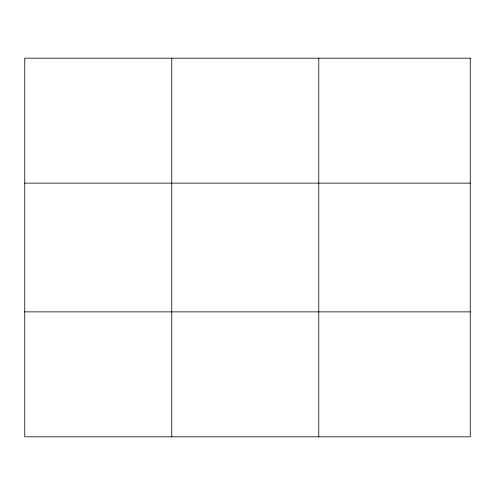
<?xml version="1.0" encoding="UTF-8"?>
<svg xmlns="http://www.w3.org/2000/svg" width="495" height="495" viewBox="0 0 495 495"><rect width="100%" height="100%" fill="white"/><g stroke="black" fill="none" stroke-linecap="round" stroke-linejoin="round"><path stroke-width="0.74" d="M171.765 436.819L171.765 58.181M318.78 436.819L318.78 58.181M24.75 183.131L470.25 183.131M24.75 311.869L470.25 311.869M470.25 58.181L470.25 436.819L24.75 436.819L24.75 58.181L470.25 58.181"/></g></svg>
